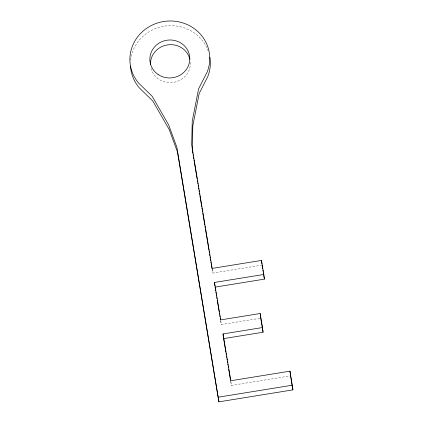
<?xml version="1.0" encoding="UTF-8"?>
<svg xmlns="http://www.w3.org/2000/svg" width="423" height="423" viewBox="0 0 423 423"><rect width="100%" height="100%" fill="white"/><g stroke="black" fill="none" stroke-linecap="round" stroke-linejoin="round"><path stroke-width="0.32" stroke-dasharray="2.12 1.59" d="M212.097 269.176L212.743 273.078L261.419 265.205M220.642 320.692L221.282 324.563L260.097 318.286M230.731 381.514L231.376 385.416L289.914 375.947M230.868 381.329L231.376 385.416M220.774 320.475L221.282 324.563M212.235 268.991L212.743 273.078M130.686 60.119A39.974 37.954 -7.1 0 1 166.139 25.93A39.974 37.954 -7.1 0 1 208.328 51.241M190.35 62.297A19.987 18.977 -7.1 0 1 173.192 82.416A19.987 18.977 -7.1 0 1 150.926 68.045"/><path stroke-width="0.63" d="M261.488 260.425L212.161 268.404L191.677 144.909L192.243 121.089L198.604 88.782L207.106 72.169A39.974 37.954 -7.1 0 0 163.616 21.525A39.974 37.954 -7.1 0 0 138.76 83.225L152.19 96.291L168.655 124.907L176.883 147.304L218.908 401.85L292.896 389.879L289.982 371.167L230.794 380.742L223.032 333.937L262.493 327.555L260.161 313.512L220.7 319.894L214.493 282.448L263.815 274.469L261.488 260.425L261.922 263.931M263.815 274.469L264.396 279.143L215.074 287.122L215.286 288.412M225.877 352.259L223.614 338.606L263.074 332.224L262.493 327.555M218.326 397.181L292.314 385.21M292.896 389.879L290.421 374.672M262.07 265.099L262.704 268.928M262.916 270.207L263.127 271.481M263.339 272.756L263.55 274.035M263.762 275.31L264.396 279.143M260.742 318.181L263.074 332.224M192.909 153.48L192.259 149.583L192.825 125.763L199.185 93.451L207.688 76.838A39.974 37.954 -7.1 0 0 209.871 57.258M193.126 154.781L193.337 156.082M193.554 157.382L193.771 158.683M193.988 159.984L194.199 161.279M194.416 162.58L197.113 178.829M197.33 180.129L197.541 181.43M197.758 182.731L197.975 184.031M198.191 185.332L198.408 186.633M198.62 187.928L198.836 189.229M199.053 190.53L199.27 191.831M199.482 193.131L199.698 194.432M199.915 195.733L201.75 206.778M201.961 208.079L202.178 209.38M202.395 210.68L202.612 211.981M202.823 213.282L204.764 224.978M204.981 226.279L205.197 227.579M205.414 228.88L208.973 250.326M209.184 251.627L209.401 252.928M209.618 254.228L209.834 255.529M210.046 256.83L210.263 258.13M210.48 259.426L210.696 260.727M210.913 262.027L211.125 263.328M211.341 264.629L211.986 268.526M215.503 289.702L215.714 290.992M215.931 292.282L216.142 293.578M216.359 294.868L216.571 296.158M216.788 297.448L216.999 298.738M217.216 300.034L219.14 311.651M219.357 312.946L219.569 314.236M219.786 315.526L219.997 316.816M220.214 318.107L220.425 319.402M226.094 353.559L226.305 354.86M226.522 356.161L226.739 357.461M226.955 358.762L227.172 360.063M227.384 361.358L227.6 362.659M227.817 363.96L228.034 365.261M228.251 366.561L228.462 367.862M228.679 369.163L230.514 380.214M218.908 401.85L177.464 151.973L169.237 129.575L152.772 100.96L139.341 87.894A39.974 37.954 -7.1 0 1 130.517 66.083M289.982 371.167L290.273 373.504M260.161 313.512L260.668 317.599M223.032 333.937L223.614 338.606M214.493 282.448L214.926 285.953M150.445 64.365A19.987 18.977 -7.1 0 1 167.957 44.827A19.987 18.977 -7.1 0 1 189.895 59.241M158.075 74.469A19.987 18.977 -7.1 0 0 189.689 60.732A19.987 18.977 -7.1 0 0 161.723 41.713A19.987 18.977 -7.1 0 0 158.075 74.469"/></g></svg>
